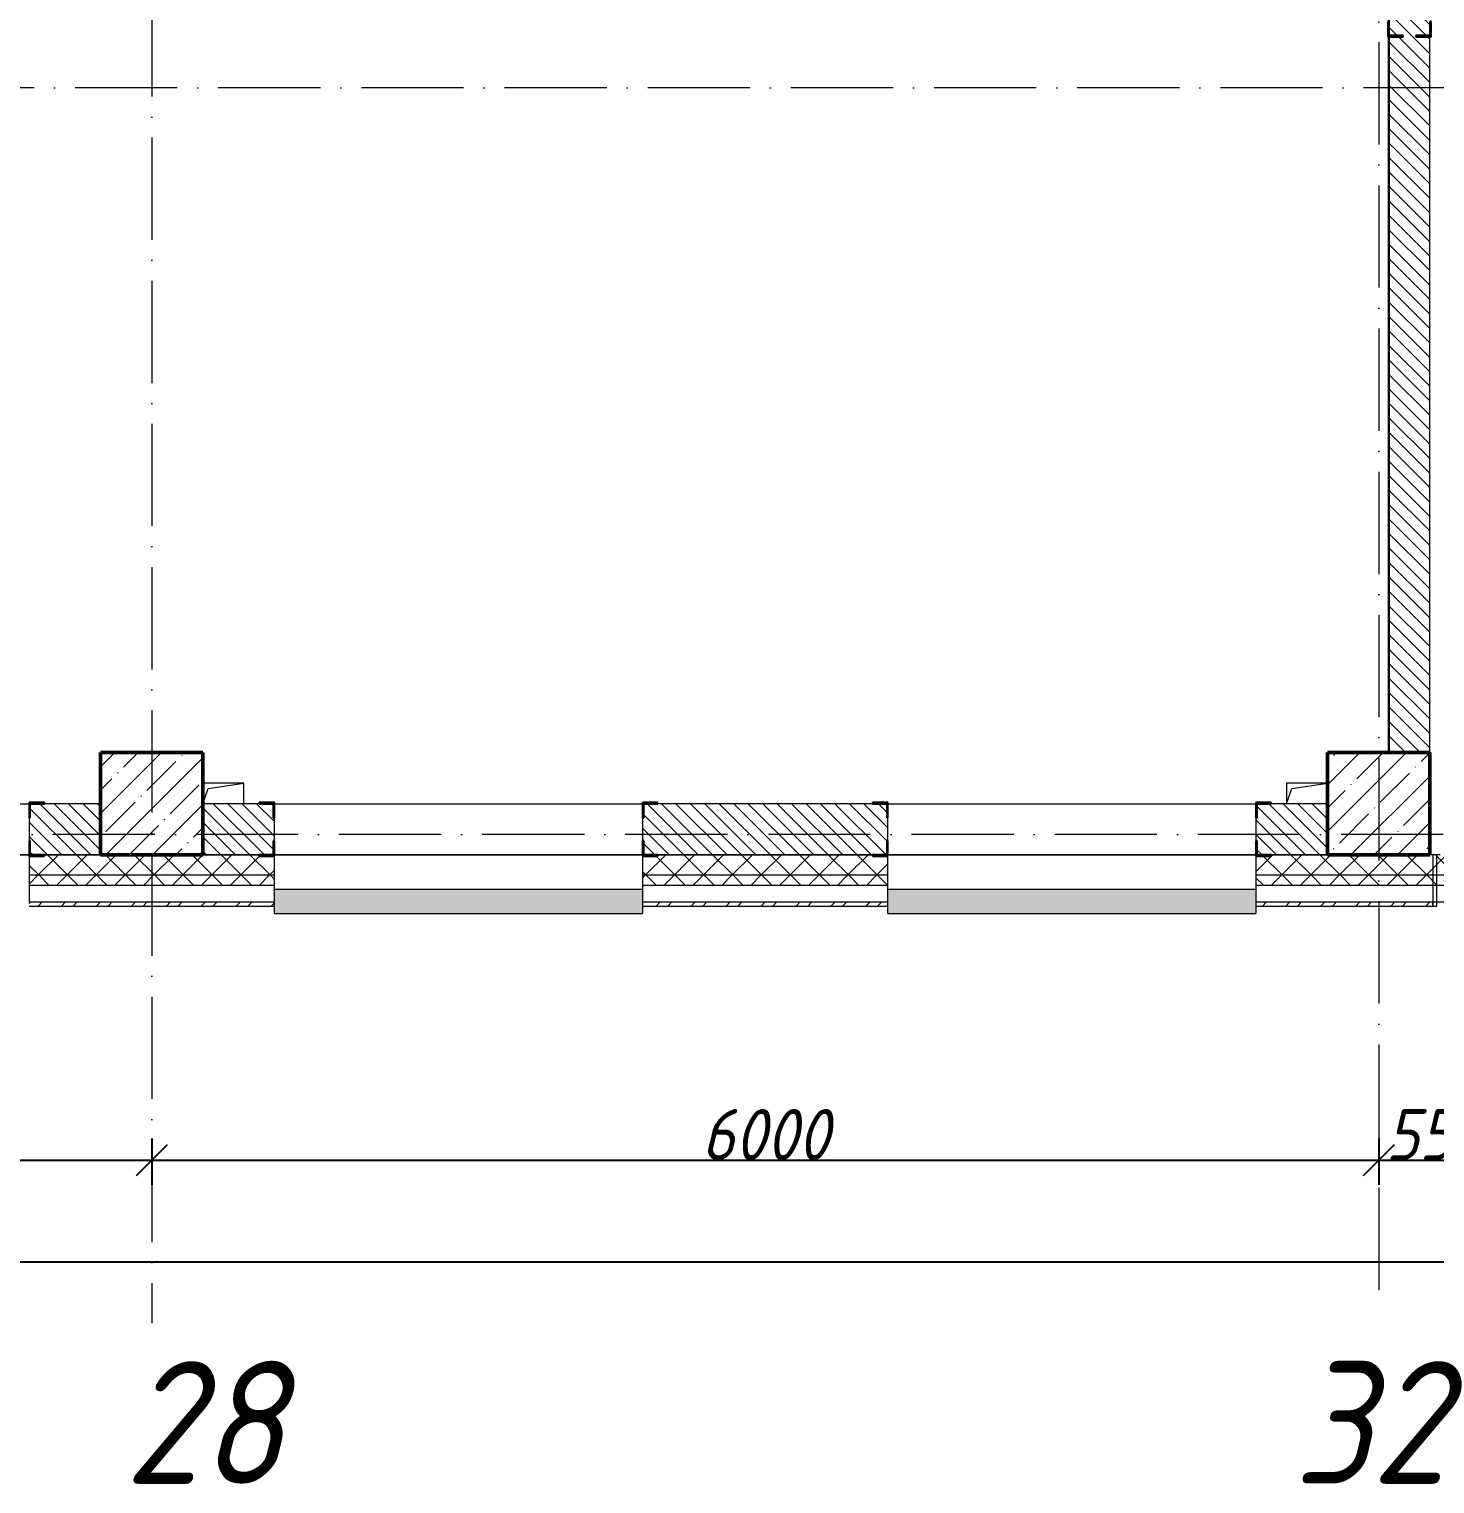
# Model space of a CAD drawing. Header units: millimetres. Extents: x -606178 to 312196, y -19338 to 632709.
# Drawn here: x -102365 to -95490, y 503900 to 511013 of the extents above; entities that cross this region are included whole.
import ezdxf

# ---------------------------------------------------------------- set-up
doc = ezdxf.new("R2010")
doc.units = ezdxf.units.MM
doc.linetypes.add('50_200_ШТРИХ_1Т_ш5_п1_п1_', pattern=[700, 500, -100, 0, -100])
for name, color, linetype, lineweight in [('2.4) ПГП вычит ЖБбалки 0.4 м -', 24, 'Continuous', 30), ('A-____-____-DIMS', 7, 'Continuous', 9), ('A-GENM-____-MCUT', 7, 'Continuous', 25), ('A-GENM-____-OTLN', 7, 'Continuous', 9), ('A-GENM-____-OTLN-1', 7, 'Continuous', 25), ('A-GLAZ-____-OTLN', 7, 'Continuous', 9), ('A-WALL-____-MCUT', 7, 'Continuous', 13), ('A-WALL-____-MCUT-1', 7, 'Continuous', 9), ('A-WALL-____-OTLN', 7, 'Continuous', 9), ('A-WALL-____-PATT-1', 7, 'Continuous', 9), ('A-WALL-FNSH-MCUT-1', 7, 'Continuous', 9), ('S-COLS-____-MCUT', 7, 'Continuous', 50), ('S-COLS-____-OTLN', 7, 'Continuous', 9), ('S-GRID-____-IDEN', 7, 'Continuous', 9), ('S-GRID-____-OTLN-1', 7, '50_200_ШТРИХ_1Т_ш5_п1_п1_', 9)]:
    doc.layers.add(name, color=color, linetype=linetype, lineweight=lineweight)
doc.layers.add('A-GLAZ-____-OTLN-1', color=7, linetype='Continuous', lineweight=9, true_color=0xc0c0c0)
doc.styles.add('ISOCPEUR_I_9', font='isocpeui.ttf', dxfattribs={"width": 0.9, "height": 250})
doc.dimstyles.new('ISO-2_5_0_9К_БОЛЬШОЙ_ОСИ', dxfattribs={"dimscale": 304.8, "dimtxt": 248.995294, "dimasz": 0.492126, "dimexe": 0.393701, "dimexo": 0, "dimgap": 0, "dimtad": 1, "dimdec": 0, "dimzin": 0, "dimdsep": 46, "dimtxsty": 'ISOCPEUR_I_9', "dimblk1": 'OBLIQUE', "dimblk2": 'OBLIQUE', "dimsah": 1, "dimcen": 0.09, "dimdle": 0.393701, "dimazin": 0, "dimtfac": 1, "dimtdec": 4, "dimtix": 1, "dimtmove": 0, "dimatfit": 3, "dimfxl": 1, "dimtvp": 1, "dimtolj": 1, "dimtzin": 0, "dimarcsym": 2})
pattern_1 = [(135, (-140714.89, 451794.26), (-35.35534, -35.35534), [])]
pattern_2 = [(45, (-140714.89, 451794.26), (-70.71068, 70.71068), []), (135, (-140714.89, 451794.26), (-70.71068, -70.71068), [])]

# ---------------------------------------------------------------- blocks, each defined once
blk = doc.blocks.new('BSC_Колонна _Прямоугольная - 500х500-V16-АР1_План отверстий 3 этажа в осях 1-64_Ю-ЯЯ')
at = {"layer": 'S-COLS-____-OTLN'}
h = blk.add_hatch(dxfattribs=at)
h.set_pattern_fill('FP_23', color=256, style=0, pattern_type=2)
h.set_pattern_definition([(45, (-44950, -55431.04), (-114.04925, 114.04925), []), (45, (-44835.95, -55431.04), (-114.04925, 114.04925), [201.613, -40.323, 3.353, -36.97])])
h.paths.add_polyline_path([(-250, -250), (250, -250), (250, 250), (-250, 250), (-250, 177.9)], flags=0)
at = {"layer": 'S-COLS-____-MCUT'}
for p, q in [((250, 250), (-250, 250)), ((-250, 250), (-250, -250)), ((250, -250), (250, 250)), ((-250, -250), (250, -250))]:
    blk.add_line(p, q, dxfattribs=at)
blk = doc.blocks.new('BSC_Колонна _Прямоугольная - 500х500-V44-АР1_План отверстий 3 этажа в осях 1-64_Ю-ЯЯ')
at = {"layer": 'S-COLS-____-OTLN'}
h = blk.add_hatch(dxfattribs=at)
h.set_pattern_fill('FP_52', color=256, style=0, pattern_type=2)
h.set_pattern_definition([(45, (-38950, -55431.04), (-114.04925, 114.04925), []), (45, (-38835.95, -55431.04), (-114.04925, 114.04925), [201.613, -40.323, 3.353, -36.97])])
h.paths.add_polyline_path([(-250, -250), (250, -250), (250, 250), (-250, 250)], flags=0)
at = {"layer": 'S-COLS-____-MCUT'}
for p, q in [((250, 250), (-250, 250)), ((-250, 250), (-250, -250)), ((250, -250), (250, 250)), ((-250, -250), (250, -250))]:
    blk.add_line(p, q, dxfattribs=at)
blk = doc.blocks.new('Фахверк_СКБ_Уголок - 250_2700-27497298-АР1_План отверстий 3 этажа в осях 1-64_Ю-ЯЯ')
at = {"layer": 'A-GENM-____-MCUT'}
for p, q in [((200, 181), (125, 181)), ((125, 181), (125, 106)), ((131, 106), (131, 175)), ((131, 175), (200, 175)), ((200, 175), (200, 181)), ((125, 106), (131, 106)), ((131, -6), (125, -6)), ((125, -6), (125, -81)), ((131, -75), (131, -6)), ((125, -81), (200, -81)), ((200, -75), (131, -75)), ((200, -81), (200, -75))]:
    blk.add_line(p, q, dxfattribs=at)
blk = doc.blocks.new('Фахверк_СКБ_Уголок - 200_3550-28267367-АР1_План отверстий 3 этажа в осях 1-64_Ю-ЯЯ')
at = {"layer": 'A-GENM-____-MCUT'}
for p, q in [((200, 156), (125, 156)), ((125, 156), (125, 81)), ((131, 81), (131, 150)), ((131, 150), (200, 150)), ((200, 150), (200, 156)), ((125, 81), (131, 81)), ((131, 19), (125, 19)), ((125, 19), (125, -56)), ((131, -50), (131, 19)), ((125, -56), (200, -56)), ((200, -50), (131, -50)), ((200, -56), (200, -50))]:
    blk.add_line(p, q, dxfattribs=at)
blk = doc.blocks.new('AR_Отверстие прямоугольное _в плите_ - AR_Отверстие прямоугольное _в плите_-V178-АР1_План отверстий 3 этажа в осях 1-64_Ю-ЯЯ')
at = {"layer": 'A-GENM-____-OTLN'}
for p, q in [((100, 50), (-100, 50)), ((-100, -50), (-75, 25)), ((-75, 25), (100, 50)), ((100, -50), (100, 50))]:
    blk.add_line(p, q, dxfattribs=at)
blk = doc.blocks.new('AR_Отверстие прямоугольное _в плите_ - AR_Отверстие прямоугольное _в плите_-V185-АР1_План отверстий 3 этажа в осях 1-64_Ю-ЯЯ')
at = {"layer": 'A-GENM-____-OTLN'}
for p, q in [((100, 50), (-100, 50)), ((-100, 50), (-100, -50)), ((-100, -50), (-75, 25)), ((-75, 25), (100, 50))]:
    blk.add_line(p, q, dxfattribs=at)
blk = doc.blocks.new('Отлив_СКБ - Отлив витража_120_НВФ-31885687-АР1_План отверстий 3 этажа в осях 1-64_Ю-ЯЯ')
at = {"layer": 'A-GLAZ-____-OTLN-1'}
for points in [[(0, -2), (1800, -2), (1800, 0), (0, 0)], [(945, -120), (1800, -120), (1800, -2), (0, -2), (0, -120), (878.1, -120)]]:
    blk.add_hatch(color=256, dxfattribs=at).paths.add_polyline_path(points, flags=0)
at = {"layer": 'A-GLAZ-____-OTLN'}
for p, q in [((0, 0), (1800, 0)), ((1800, -2), (0, -2)), ((0, -120), (0, -83)), ((0, -120), (1800, -120)), ((1800, -83), (1800, -120))]:
    blk.add_line(p, q, dxfattribs=at)
blk = doc.blocks.new('Стены 3 - Стены 4-31194751-АР1_План отверстий 3 этажа в осях 1-64_Ю-ЯЯ')
at = {"layer": 'A-WALL-____-MCUT'}
for p, q in [((-1798.5, 41030.2), (-1798.5, 41010.2)), ((-1548.5, 41030.2), (-1798.5, 41030.2)), ((-1798.5, 41010.2), (-1548.5, 41010.2)), ((-1548.5, 41010.2), (-1548.5, 41030.2))]:
    blk.add_line(p, q, dxfattribs=at)
blk = doc.blocks.new('_Oblique')
at = {"color": 0, "linetype": 'ByBlock', "lineweight": -2}
blk.add_line((-0.5, -0.5), (0.5, 0.5), dxfattribs=at)
blk = doc.blocks.new('*D5258')
at = {"layer": 'A-____-____-DIMS', "color": 0, "lineweight": -2, "transparency": 16777216}
for p, q in [((-104764.9, 505588.8), (-104764.9, 505362.7)), ((-101764.9, 505588.8), (-101764.9, 505362.7)), ((-104884.9, 505482.7), (-101644.9, 505482.7))]:
    blk.add_line(p, q, dxfattribs=at)
at = {"layer": 'Defpoints', "color": 0, "transparency": 16777216}
for p in [(-104764.9, 505588.8), (-101764.9, 505588.8), (-101764.9, 505482.7)]:
    blk.add_point(p, dxfattribs=at)
at = {"layer": 'A-____-____-DIMS', "color": 0, "lineweight": -2, "transparency": 16777216, "xscale": 150, "yscale": 150, "zscale": 150, "rotation": 180}
blk.add_blockref('_Oblique', (-104764.9, 505482.7), dxfattribs=at)
at = {"layer": 'A-____-____-DIMS', "color": 0, "lineweight": -2, "transparency": 16777216, "xscale": 150, "yscale": 150, "zscale": 150}
blk.add_blockref('_Oblique', (-101764.9, 505482.7), dxfattribs=at)
at = {"layer": 'A-____-____-DIMS', "color": 0, "transparency": 16777216, "insert": (-103264.9, 505607.7), "char_height": 250, "width": 758.478, "attachment_point": 5, "style": 'ISOCPEUR_I_9'}
blk.add_mtext('\\A1;3000', dxfattribs=at)
blk = doc.blocks.new('*D5259')
at = {"layer": 'A-____-____-DIMS', "color": 0, "lineweight": -2, "transparency": 16777216}
for p, q in [((-101764.9, 505588.8), (-101764.9, 505362.7)), ((-95764.9, 505588.8), (-95764.9, 505362.7)), ((-101884.9, 505482.7), (-95644.9, 505482.7))]:
    blk.add_line(p, q, dxfattribs=at)
at = {"layer": 'Defpoints', "color": 0, "transparency": 16777216}
for p in [(-101764.9, 505588.8), (-95764.9, 505588.8), (-95764.9, 505482.7)]:
    blk.add_point(p, dxfattribs=at)
at = {"layer": 'A-____-____-DIMS', "color": 0, "lineweight": -2, "transparency": 16777216, "xscale": 150, "yscale": 150, "zscale": 150, "rotation": 180}
blk.add_blockref('_Oblique', (-101764.9, 505482.7), dxfattribs=at)
at = {"layer": 'A-____-____-DIMS', "color": 0, "lineweight": -2, "transparency": 16777216, "xscale": 150, "yscale": 150, "zscale": 150}
blk.add_blockref('_Oblique', (-95764.9, 505482.7), dxfattribs=at)
at = {"layer": 'A-____-____-DIMS', "color": 0, "transparency": 16777216, "insert": (-98764.9, 505607.7), "char_height": 250, "width": 758.478, "attachment_point": 5, "style": 'ISOCPEUR_I_9'}
blk.add_mtext('\\A1;6000', dxfattribs=at)
blk = doc.blocks.new('*D5260')
at = {"layer": 'A-____-____-DIMS', "color": 0, "lineweight": -2, "transparency": 16777216}
for p, q in [((-95764.9, 505588.8), (-95764.9, 505362.7)), ((-95214.9, 505588.8), (-95214.9, 505362.7)), ((-95884.9, 505482.7), (-95094.9, 505482.7))]:
    blk.add_line(p, q, dxfattribs=at)
at = {"layer": 'Defpoints', "color": 0, "transparency": 16777216}
for p in [(-95764.9, 505588.8), (-95214.9, 505588.8), (-95214.9, 505482.7)]:
    blk.add_point(p, dxfattribs=at)
at = {"layer": 'A-____-____-DIMS', "color": 0, "lineweight": -2, "transparency": 16777216, "xscale": 150, "yscale": 150, "zscale": 150, "rotation": 180}
blk.add_blockref('_Oblique', (-95764.9, 505482.7), dxfattribs=at)
at = {"layer": 'A-____-____-DIMS', "color": 0, "lineweight": -2, "transparency": 16777216, "xscale": 150, "yscale": 150, "zscale": 150}
blk.add_blockref('_Oblique', (-95214.9, 505482.7), dxfattribs=at)
at = {"layer": 'A-____-____-DIMS', "color": 0, "transparency": 16777216, "insert": (-95489.9, 505607.7), "char_height": 250, "width": 568.858, "attachment_point": 5, "style": 'ISOCPEUR_I_9'}
blk.add_mtext('\\A1;550', dxfattribs=at)
blk = doc.blocks.new('*D5218')
at = {"layer": 'A-____-____-DIMS', "color": 0, "lineweight": -2, "transparency": 16777216}
for p, q in [((-143064.9, 505092), (-143064.9, 504865.9)), ((-69664.9, 505092), (-69664.9, 504865.9)), ((-143184.9, 504985.9), (-69544.9, 504985.9))]:
    blk.add_line(p, q, dxfattribs=at)
at = {"layer": 'Defpoints', "color": 0, "transparency": 16777216}
for p in [(-143064.9, 505092), (-69664.9, 505092), (-69664.9, 504985.9)]:
    blk.add_point(p, dxfattribs=at)
at = {"layer": 'A-____-____-DIMS', "color": 0, "lineweight": -2, "transparency": 16777216, "xscale": 150, "yscale": 150, "zscale": 150, "rotation": 180}
blk.add_blockref('_Oblique', (-143064.9, 504985.9), dxfattribs=at)
at = {"layer": 'A-____-____-DIMS', "color": 0, "lineweight": -2, "transparency": 16777216, "xscale": 150, "yscale": 150, "zscale": 150}
blk.add_blockref('_Oblique', (-69664.9, 504985.9), dxfattribs=at)
at = {"layer": 'A-____-____-DIMS', "color": 0, "transparency": 16777216, "insert": (-106364.9, 505112.5), "char_height": 250, "width": 971.082, "attachment_point": 5, "style": 'ISOCPEUR_I_9'}
blk.add_mtext('\\A1;73400', dxfattribs=at)

msp = doc.modelspace()

# ---------------------------------------------------------------- hatches: boundary and pattern name
at = {"layer": 'A-WALL-____-PATT-1'}
h = msp.add_hatch(dxfattribs=at)
h.set_pattern_fill('FP_9', color=256, style=0, pattern_type=2)
h.set_pattern_definition(pattern_1)
h.paths.add_polyline_path([(-95714.891, 507475.3011), (-95514.891, 507475.3011), (-95514.891, 510975.3011), (-95583.891, 510975.3011), (-95583.891, 510981.3011), (-95514.891, 510981.3011), (-95514.891, 514475.3011), (-95714.891, 514475.3011), (-95714.891, 510981.3011), (-95645.891, 510981.3011), (-95645.891, 510975.3011), (-95714.891, 510975.3011), (-95714.891, 509017.7119)], flags=0)
h = msp.add_hatch(dxfattribs=at)
h.set_pattern_fill('FP_9', color=256, style=0, pattern_type=2)
h.set_pattern_definition(pattern_1)
h.paths.add_polyline_path([(-102014.891, 506975.3011), (-102014.891, 507225.3011), (-102358.891, 507225.3011), (-102358.891, 507156.3011), (-102364.891, 507156.3011), (-102364.891, 507044.3011), (-102358.891, 507044.3011), (-102358.891, 506975.3011), (-102289.891, 506975.3011)], flags=0)
h.paths.add_polyline_path([(-104495.899, 506975.3011), (-104170.891, 506975.3011), (-104170.891, 507044.3011), (-104164.891, 507044.3011), (-104164.891, 507156.3011), (-104170.891, 507156.3011), (-104170.891, 507225.3011), (-104514.891, 507225.3011), (-104514.891, 506975.3011)], flags=0)
h = msp.add_hatch(dxfattribs=at)
h.set_pattern_fill('FP_9', color=256, style=0, pattern_type=2)
h.set_pattern_definition(pattern_1)
h.paths.add_polyline_path([(-96289.891, 506975.3011), (-96014.891, 506975.3011), (-96014.891, 507225.3011), (-96358.891, 507225.3011), (-96358.891, 507156.3011), (-96364.891, 507156.3011), (-96364.891, 507044.3011), (-96358.891, 507044.3011), (-96358.891, 506975.3011)], flags=0)
h.paths.add_polyline_path([(-98239.891, 506975.3011), (-98170.891, 506975.3011), (-98170.891, 507044.3011), (-98164.891, 507044.3011), (-98164.891, 507156.3011), (-98170.891, 507156.3011), (-98170.891, 507225.3011), (-99358.891, 507225.3011), (-99358.891, 507156.3011), (-99364.891, 507156.3011), (-99364.891, 507044.3011), (-99358.891, 507044.3011), (-99358.891, 506975.3011), (-98309.774, 506975.3011)], flags=0)
h.paths.add_polyline_path([(-101514.891, 506975.3011), (-101170.891, 506975.3011), (-101170.891, 507044.3011), (-101164.891, 507044.3011), (-101164.891, 507156.3011), (-101170.891, 507156.3011), (-101170.891, 507225.3011), (-101514.891, 507225.3011)], flags=0)
h = msp.add_hatch(dxfattribs=at)
h.set_pattern_fill('FP_4', color=256, style=0, pattern_type=2)
h.set_pattern_definition(pattern_2)
h.paths.add_polyline_path([(-66495.4168, 506875.3011), (-66414.891, 506875.3011), (-66414.891, 506975.3011), (-72764.891, 506975.3011), (-72764.891, 506875.3011), (-70030.3454, 506875.3011)], flags=0)
h.paths.add_polyline_path([(-77100.2026, 506875.3011), (-76714.891, 506875.3011), (-76714.891, 506969.3011), (-76789.891, 506969.3011), (-76789.891, 506975.3011), (-77739.891, 506975.3011), (-77739.891, 506969.3011), (-77814.891, 506969.3011), (-77814.891, 506875.3011), (-77464.891, 506875.3011)], flags=0)
h.paths.add_polyline_path([(-75332.7383, 506875.3011), (-73764.891, 506875.3011), (-73764.891, 506975.3011), (-75639.891, 506975.3011), (-75639.891, 506969.3011), (-75714.891, 506969.3011), (-75714.891, 506875.3011)], flags=0)
h.paths.add_polyline_path([(-80739.891, 506875.3011), (-79614.891, 506875.3011), (-79614.891, 506969.3011), (-79689.891, 506969.3011), (-79689.891, 506975.3011), (-80739.891, 506975.3011), (-80739.891, 506969.3011), (-80814.891, 506969.3011), (-80814.891, 506875.3011), (-80808.891, 506875.3011)], flags=0)
h.paths.add_polyline_path([(-82614.891, 506875.3011), (-82614.891, 506969.3011), (-82689.891, 506969.3011), (-82689.891, 506975.3011), (-83739.891, 506975.3011), (-83739.891, 506969.3011), (-83814.891, 506969.3011), (-83814.891, 506875.3011), (-83286.3276, 506875.3011)], flags=0)
h.paths.add_polyline_path([(-86739.891, 506875.3011), (-85614.891, 506875.3011), (-85614.891, 506969.3011), (-85689.891, 506969.3011), (-85689.891, 506975.3011), (-86739.891, 506975.3011), (-86739.891, 506969.3011), (-86814.891, 506969.3011), (-86814.891, 506875.3011)], flags=0)
h.paths.add_polyline_path([(-88689.891, 506875.3011), (-88614.891, 506875.3011), (-88614.891, 506969.3011), (-88689.891, 506969.3011), (-88689.891, 506975.3011), (-89739.891, 506975.3011), (-89739.891, 506969.3011), (-89814.891, 506969.3011), (-89814.891, 506875.3011), (-89472.4526, 506875.3011)], flags=0)
h.paths.add_polyline_path([(-92464.891, 506875.3011), (-91614.891, 506875.3011), (-91614.891, 506969.3011), (-91689.891, 506969.3011), (-91689.891, 506975.3011), (-92739.891, 506975.3011), (-92739.891, 506969.3011), (-92814.891, 506969.3011), (-92814.891, 506875.3011), (-92739.891, 506875.3011)], flags=0)
h.paths.add_polyline_path([(-94774.8454, 506875.3011), (-94614.891, 506875.3011), (-94614.891, 506969.3011), (-94689.891, 506969.3011), (-94689.891, 506975.3011), (-96289.891, 506975.3011), (-96289.891, 506969.3011), (-96364.891, 506969.3011), (-96364.891, 506875.3011), (-95658.5776, 506875.3011)], flags=0)
h.paths.add_polyline_path([(-98309.774, 506875.3011), (-98164.891, 506875.3011), (-98164.891, 506969.3011), (-98239.891, 506969.3011), (-98239.891, 506975.3011), (-99289.891, 506975.3011), (-99289.891, 506969.3011), (-99364.891, 506969.3011), (-99364.891, 506875.3011)], flags=0)
h.paths.add_polyline_path([(-101164.891, 506875.3011), (-101164.891, 506969.3011), (-101239.891, 506969.3011), (-101239.891, 506975.3011), (-102289.891, 506975.3011), (-102289.891, 506969.3011), (-102364.891, 506969.3011), (-102364.891, 506875.3011), (-101844.7026, 506875.3011)], flags=0)
h.paths.add_polyline_path([(-104495.899, 506875.3011), (-104164.891, 506875.3011), (-104164.891, 506969.3011), (-104239.891, 506969.3011), (-104239.891, 506975.3011), (-105289.891, 506975.3011), (-105289.891, 506969.3011), (-105364.891, 506969.3011), (-105364.891, 506875.3011), (-104937.7651, 506875.3011)], flags=0)
h.paths.add_polyline_path([(-108289.891, 506875.3011), (-107164.891, 506875.3011), (-107164.891, 506969.3011), (-107239.891, 506969.3011), (-107239.891, 506975.3011), (-108289.891, 506975.3011), (-108289.891, 506969.3011), (-108364.891, 506969.3011), (-108364.891, 506875.3011), (-108358.891, 506875.3011)], flags=0)
h.paths.add_polyline_path([(-111364.891, 506875.3011), (-110164.891, 506875.3011), (-110164.891, 506969.3011), (-110239.891, 506969.3011), (-110239.891, 506975.3011), (-111289.891, 506975.3011), (-111289.891, 506969.3011), (-111364.891, 506969.3011)], flags=0)
h.paths.add_polyline_path([(-113164.891, 506875.3011), (-113164.891, 506969.3011), (-113239.891, 506969.3011), (-113239.891, 506975.3011), (-114289.891, 506975.3011), (-114289.891, 506969.3011), (-114364.891, 506969.3011), (-114364.891, 506875.3011), (-113333.2204, 506875.3011)], flags=0)
h.paths.add_polyline_path([(-117289.891, 506875.3011), (-116164.891, 506875.3011), (-116164.891, 506969.3011), (-116239.891, 506969.3011), (-116239.891, 506975.3011), (-117289.891, 506975.3011), (-117289.891, 506969.3011), (-117364.891, 506969.3011), (-117364.891, 506875.3011), (-117358.891, 506875.3011)], flags=0)
h.paths.add_polyline_path([(-119164.891, 506875.3011), (-119164.891, 506969.3011), (-119239.891, 506969.3011), (-119239.891, 506975.3011), (-120289.891, 506975.3011), (-120289.891, 506969.3011), (-120364.891, 506969.3011), (-120364.891, 506875.3011), (-119239.891, 506875.3011)], flags=0)
h.paths.add_polyline_path([(-122514.891, 506875.3011), (-122164.891, 506875.3011), (-122164.891, 506969.3011), (-122239.891, 506969.3011), (-122239.891, 506975.3011), (-123289.891, 506975.3011), (-123289.891, 506969.3011), (-123364.891, 506969.3011), (-123364.891, 506875.3011), (-123014.891, 506875.3011)], flags=0)
h.paths.add_polyline_path([(-124364.891, 506875.3011), (-124364.891, 506969.3011), (-124439.891, 506969.3011), (-124439.891, 506975.3011), (-134164.891, 506975.3011), (-134164.891, 506875.3011), (-124821.7383, 506875.3011)], flags=0)
h.paths.add_polyline_path([(-135164.891, 506875.3011), (-135164.891, 506975.3011), (-143164.891, 506975.3011), (-143164.891, 506875.3011), (-137193.9883, 506875.3011)], flags=0)
h = msp.add_hatch(dxfattribs=at)
h.set_pattern_fill('FP_4', color=256, style=0, pattern_type=2)
h.set_pattern_definition(pattern_2)
h.paths.add_polyline_path([(-66414.891, 506825.3011), (-66414.891, 506875.3011), (-72764.891, 506875.3011), (-72764.891, 506825.3011), (-66495.4168, 506825.3011)], flags=0)
h.paths.add_polyline_path([(-73764.891, 506825.3011), (-73764.891, 506875.3011), (-75714.891, 506875.3011), (-75714.891, 506825.3011), (-75332.7383, 506825.3011)], flags=0)
h.paths.add_polyline_path([(-79614.891, 506825.3011), (-79614.891, 506875.3011), (-80814.891, 506875.3011), (-80814.891, 506825.3011), (-80635.1311, 506825.3011)], flags=0)
h.paths.add_polyline_path([(-77100.2026, 506825.3011), (-76714.891, 506825.3011), (-76714.891, 506875.3011), (-77814.891, 506875.3011), (-77814.891, 506825.3011)], flags=0)
h.paths.add_polyline_path([(-83286.3276, 506825.3011), (-82614.891, 506825.3011), (-82614.891, 506875.3011), (-83814.891, 506875.3011), (-83814.891, 506825.3011)], flags=0)
h.paths.add_polyline_path([(-85614.891, 506825.3011), (-85614.891, 506875.3011), (-86814.891, 506875.3011), (-86814.891, 506825.3011), (-85937.524, 506825.3011)], flags=0)
h.paths.add_polyline_path([(-88614.891, 506825.3011), (-88614.891, 506875.3011), (-89814.891, 506875.3011), (-89814.891, 506825.3011), (-89472.4526, 506825.3011)], flags=0)
h.paths.add_polyline_path([(-91614.891, 506825.3011), (-91614.891, 506875.3011), (-92814.891, 506875.3011), (-92814.891, 506825.3011), (-92123.649, 506825.3011)], flags=0)
h.paths.add_polyline_path([(-94614.891, 506825.3011), (-94614.891, 506875.3011), (-96364.891, 506875.3011), (-96364.891, 506825.3011), (-94774.8454, 506825.3011)], flags=0)
h.paths.add_polyline_path([(-98164.891, 506825.3011), (-98164.891, 506875.3011), (-99364.891, 506875.3011), (-99364.891, 506825.3011), (-98309.774, 506825.3011)], flags=0)
h.paths.add_polyline_path([(-101164.891, 506825.3011), (-101164.891, 506875.3011), (-102364.891, 506875.3011), (-102364.891, 506825.3011), (-101844.7026, 506825.3011)], flags=0)
h.paths.add_polyline_path([(-104164.891, 506825.3011), (-104164.891, 506875.3011), (-105364.891, 506875.3011), (-105364.891, 506825.3011), (-104495.899, 506825.3011)], flags=0)
h.paths.add_polyline_path([(-108364.891, 506825.3011), (-107164.891, 506825.3011), (-107164.891, 506875.3011), (-108364.891, 506875.3011)], flags=0)
h.paths.add_polyline_path([(-110682.024, 506825.3011), (-110164.891, 506825.3011), (-110164.891, 506875.3011), (-111364.891, 506875.3011), (-111364.891, 506825.3011)], flags=0)
h.paths.add_polyline_path([(-113333.2204, 506825.3011), (-113164.891, 506825.3011), (-113164.891, 506875.3011), (-114364.891, 506875.3011), (-114364.891, 506825.3011), (-114216.9526, 506825.3011)], flags=0)
h.paths.add_polyline_path([(-116164.891, 506825.3011), (-116164.891, 506875.3011), (-117364.891, 506875.3011), (-117364.891, 506825.3011), (-116868.149, 506825.3011)], flags=0)
h.paths.add_polyline_path([(-119519.3455, 506825.3011), (-119164.891, 506825.3011), (-119164.891, 506875.3011), (-120364.891, 506875.3011), (-120364.891, 506825.3011)], flags=0)
h.paths.add_polyline_path([(-122170.5419, 506825.3011), (-122164.891, 506825.3011), (-122164.891, 506875.3011), (-123364.891, 506875.3011), (-123364.891, 506825.3011), (-123054.274, 506825.3011)], flags=0)
h.paths.add_polyline_path([(-124821.7383, 506825.3011), (-124364.891, 506825.3011), (-124364.891, 506875.3011), (-134164.891, 506875.3011), (-134164.891, 506825.3011), (-126589.2026, 506825.3011)], flags=0)
h.paths.add_polyline_path([(-135164.891, 506825.3011), (-135164.891, 506875.3011), (-143264.891, 506875.3011), (-143264.891, 506825.3011), (-137193.9883, 506825.3011)], flags=0)
h = msp.add_hatch(dxfattribs=at)
h.set_pattern_fill('FP_6', color=256, style=0, pattern_type=2)
h.set_pattern_definition([(45, (-140714.89, 451794.26), (-85.53659, 85.53659), []), (45, (-140657.87, 451794.26), (-85.53659, 85.53659), [])])
h.paths.add_polyline_path([(-95658.5776, 506725.3011), (-95499.891, 506725.3011), (-95499.891, 506745.3011), (-96364.891, 506745.3011), (-96364.891, 506725.3011)], flags=0)
h.paths.add_polyline_path([(-98164.891, 506725.3011), (-98164.891, 506745.3011), (-99364.891, 506745.3011), (-99364.891, 506725.3011), (-98309.774, 506725.3011)], flags=0)
h.paths.add_polyline_path([(-101164.891, 506725.3011), (-101164.891, 506745.3011), (-102364.891, 506745.3011), (-102364.891, 506725.3011), (-101844.7026, 506725.3011)], flags=0)
h.paths.add_polyline_path([(-104164.891, 506725.3011), (-104164.891, 506745.3011), (-105364.891, 506745.3011), (-105364.891, 506725.3011), (-104495.899, 506725.3011)], flags=0)
h.paths.add_polyline_path([(-107164.891, 506725.3011), (-107164.891, 506745.3011), (-108364.891, 506745.3011), (-108364.891, 506725.3011), (-108030.8276, 506725.3011)], flags=0)
h.paths.add_polyline_path([(-110682.024, 506725.3011), (-110164.891, 506725.3011), (-110164.891, 506745.3011), (-111364.891, 506745.3011), (-111364.891, 506725.3011)], flags=0)
h.paths.add_polyline_path([(-113333.2204, 506725.3011), (-113164.891, 506725.3011), (-113164.891, 506745.3011), (-114364.891, 506745.3011), (-114364.891, 506725.3011), (-114216.9526, 506725.3011)], flags=0)
h.paths.add_polyline_path([(-117364.891, 506725.3011), (-116164.891, 506725.3011), (-116164.891, 506745.3011), (-117364.891, 506745.3011)], flags=0)
h.paths.add_polyline_path([(-120364.891, 506725.3011), (-119164.891, 506725.3011), (-119164.891, 506745.3011), (-120364.891, 506745.3011)], flags=0)
h.paths.add_polyline_path([(-123364.891, 506725.3011), (-122164.891, 506725.3011), (-122164.891, 506745.3011), (-123364.891, 506745.3011)], flags=0)
h.paths.add_polyline_path([(-124364.891, 506725.3011), (-124364.891, 506745.3011), (-134164.891, 506745.3011), (-134164.891, 506725.3011), (-124821.7383, 506725.3011)], flags=0)
h.paths.add_polyline_path([(-135164.891, 506725.3011), (-135164.891, 506745.3011), (-143394.891, 506745.3011), (-143394.891, 506725.3011), (-137193.9883, 506725.3011)], flags=0)

# ---------------------------------------------------------------- linework, layer by layer
at = {"layer": '2.4) ПГП вычит ЖБбалки 0.4 м -'}
msp.add_lwpolyline([(-95714.891, 507475.3011), (-95714.891, 514475.3011)], dxfattribs=at)
at = {"layer": 'A-WALL-____-MCUT'}
for p, q in [((-95714.891, 510975.3011), (-95714.891, 507475.3011)), ((-95514.891, 507475.3011), (-95514.891, 510975.3011)), ((-102014.891, 507225.3011), (-102289.891, 507225.3011)), ((-101239.891, 507225.3011), (-101514.891, 507225.3011)), ((-98239.891, 507225.3011), (-99289.891, 507225.3011)), ((-96014.891, 507225.3011), (-96289.891, 507225.3011)), ((-102364.891, 507156.3011), (-102364.891, 507044.3011)), ((-101164.891, 507044.3011), (-101164.891, 507156.3011)), ((-99364.891, 507156.3011), (-99364.891, 507044.3011)), ((-98164.891, 507044.3011), (-98164.891, 507156.3011)), ((-96364.891, 507156.3011), (-96364.891, 507044.3011)), ((-102364.891, 506969.3011), (-102364.891, 506745.3011)), ((-101164.891, 506745.3011), (-101164.891, 506969.3011)), ((-99364.891, 506969.3011), (-99364.891, 506745.3011)), ((-98164.891, 506745.3011), (-98164.891, 506969.3011)), ((-96364.891, 506969.3011), (-96364.891, 506745.3011)), ((-95464.891, 506975.3011), (-95514.891, 506975.3011)), ((-102364.891, 506745.3011), (-101164.891, 506745.3011)), ((-99364.891, 506745.3011), (-98164.891, 506745.3011)), ((-96364.891, 506745.3011), (-94614.891, 506745.3011))]:
    msp.add_line(p, q, dxfattribs=at)
at = {"layer": 'A-WALL-____-MCUT-1'}
for p, q in [((-102014.891, 506975.3011), (-102289.891, 506975.3011)), ((-102289.891, 506975.3011), (-102014.891, 506975.3011)), ((-101239.891, 506975.3011), (-101514.891, 506975.3011)), ((-101514.891, 506975.3011), (-101239.891, 506975.3011)), ((-98239.891, 506975.3011), (-99289.891, 506975.3011)), ((-99289.891, 506975.3011), (-98239.891, 506975.3011)), ((-96014.891, 506975.3011), (-96289.891, 506975.3011)), ((-96289.891, 506975.3011), (-96014.891, 506975.3011)), ((-101164.891, 506875.3011), (-102364.891, 506875.3011)), ((-98164.891, 506875.3011), (-99364.891, 506875.3011)), ((-94614.891, 506875.3011), (-96364.891, 506875.3011)), ((-101164.891, 506825.3011), (-102364.891, 506825.3011)), ((-98164.891, 506825.3011), (-99364.891, 506825.3011)), ((-94614.891, 506825.3011), (-96364.891, 506825.3011))]:
    msp.add_line(p, q, dxfattribs=at)
at = {"layer": 'A-WALL-____-OTLN'}
for p, q in [((-104164.891, 507225.3011), (-102364.891, 507225.3011)), ((-101164.891, 507225.3011), (-99364.891, 507225.3011)), ((-98164.891, 507225.3011), (-96364.891, 507225.3011)), ((-104164.891, 506975.3011), (-102364.891, 506975.3011)), ((-102364.891, 506975.3011), (-104164.891, 506975.3011)), ((-101164.891, 506975.3011), (-99364.891, 506975.3011)), ((-99364.891, 506975.3011), (-101164.891, 506975.3011)), ((-98164.891, 506975.3011), (-96364.891, 506975.3011)), ((-96364.891, 506975.3011), (-98164.891, 506975.3011))]:
    msp.add_line(p, q, dxfattribs=at)
at = {"layer": 'A-WALL-FNSH-MCUT-1'}
for p, q in [((-101164.891, 506725.3011), (-101164.891, 506745.3011)), ((-99364.891, 506745.3011), (-99364.891, 506725.3011)), ((-98164.891, 506725.3011), (-98164.891, 506745.3011)), ((-96364.891, 506745.3011), (-96364.891, 506725.3011)), ((-95499.891, 506725.3011), (-95499.891, 506745.3011)), ((-102364.891, 506725.3011), (-101164.891, 506725.3011)), ((-99364.891, 506725.3011), (-98164.891, 506725.3011)), ((-96364.891, 506725.3011), (-95499.891, 506725.3011))]:
    msp.add_line(p, q, dxfattribs=at)
at = {"layer": 'S-GRID-____-OTLN-1'}
for p, q in [((-101764.891, 542687.1106), (-101764.891, 504685.847)), ((-95764.891, 542453.3551), (-95764.891, 504840.1184)), ((-65234.8505, 510725.3011), (-145383.6612, 510725.3011)), ((-36640.4843, 507075.3011), (-145383.6612, 507075.3011))]:
    msp.add_line(p, q, dxfattribs=at)

# ---------------------------------------------------------------- block references
at = {"layer": 'A-GENM-____-OTLN'}
for name, p in [('AR_Отверстие прямоугольное _в плите_ - AR_Отверстие прямоугольное _в плите_-V178-АР1_План отверстий 3 этажа в осях 1-64_Ю-ЯЯ', (-101414.891, 507275.3011)), ('AR_Отверстие прямоугольное _в плите_ - AR_Отверстие прямоугольное _в плите_-V185-АР1_План отверстий 3 этажа в осях 1-64_Ю-ЯЯ', (-96114.891, 507275.3011))]:
    msp.add_blockref(name, p, dxfattribs=at)
at = {"layer": 'A-GENM-____-OTLN-1'}
for name, p, rotation in [('Фахверк_СКБ_Уголок - 200_3550-28267367-АР1_План отверстий 3 этажа в осях 1-64_Ю-ЯЯ', (-95564.891, 510850.3011), 89.99999999999993), ('Фахверк_СКБ_Уголок - 250_2700-27497298-АР1_План отверстий 3 этажа в осях 1-64_Ю-ЯЯ', (-101039.891, 507150.3011), 180), ('Фахверк_СКБ_Уголок - 250_2700-27497298-АР1_План отверстий 3 этажа в осях 1-64_Ю-ЯЯ', (-98039.891, 507150.3011), 180)]:
    msp.add_blockref(name, p, dxfattribs=dict(at, rotation=rotation))
for p in [(-102489.891, 507050.3011), (-99489.891, 507050.3011), (-96489.891, 507050.3011)]:
    msp.add_blockref('Фахверк_СКБ_Уголок - 250_2700-27497298-АР1_План отверстий 3 этажа в осях 1-64_Ю-ЯЯ', p, dxfattribs=at)
at = {"layer": 'A-GLAZ-____-OTLN'}
for p in [(-101164.891, 506808.3011), (-98164.891, 506808.3011)]:
    msp.add_blockref('Отлив_СКБ - Отлив витража_120_НВФ-31885687-АР1_План отверстий 3 этажа в осях 1-64_Ю-ЯЯ', p, dxfattribs=at)
at = {"layer": 'A-WALL-____-OTLN', "rotation": 89.9999999999999}
msp.add_blockref('Стены 3 - Стены 4-31194751-АР1_План отверстий 3 этажа в осях 1-64_Ю-ЯЯ', (-54469.649, 508523.8129), dxfattribs=at)
at = {"layer": 'S-COLS-____-OTLN'}
for name, p in [('BSC_Колонна _Прямоугольная - 500х500-V44-АР1_План отверстий 3 этажа в осях 1-64_Ю-ЯЯ', (-101764.891, 507225.3011)), ('BSC_Колонна _Прямоугольная - 500х500-V16-АР1_План отверстий 3 этажа в осях 1-64_Ю-ЯЯ', (-95764.891, 507225.3011))]:
    msp.add_blockref(name, p, dxfattribs=at)

# ---------------------------------------------------------------- texts
at = {"layer": 'S-GRID-____-IDEN', "char_height": 600, "width": 404.0505, "attachment_point": 1, "style": 'ISOCPEUR_I_9'}
for s, insert in [('28', (-101899.2626, 504499.7806)), ('32', (-96182.233, 504499.7806))]:
    msp.add_mtext(s, dxfattribs=dict(at, insert=insert))

# ---------------------------------------------------------------- dimensions: what is measured, and where the dimension line sits
at = {"layer": 'A-____-____-DIMS'}
for base, p1, p2, override, picture, middle in [((-101764.891, 505482.7262), (-104764.891, 505588.7923), (-101764.891, 505588.7923), {"dimpost": '<>', "dimfxl": 3000}, '*D5258', (-103264.891, 505607.7262)), ((-95764.891, 505482.7262), (-101764.891, 505588.7923), (-95764.891, 505588.7923), {"dimpost": '<>', "dimfxl": 6000}, '*D5259', (-98764.891, 505607.7262)), ((-95214.891, 505482.7262), (-95764.891, 505588.7923), (-95214.891, 505588.7923), {"dimpost": '<>', "dimfxl": 550}, '*D5260', (-95489.891, 505607.7262)), ((-69664.891, 504985.926), (-143064.891, 505091.992), (-69664.891, 505091.992), {"dimpost": '<>', "dimfxl": 73400}, '*D5218', (-106364.891, 505112.5358))]:
    dim = msp.add_linear_dim(base=base, p1=p1, p2=p2, dimstyle='ISO-2_5_0_9К_БОЛЬШОЙ_ОСИ', override=override, dxfattribs=at)
    dim.commit()
    dim.dimension.update_dxf_attribs({"geometry": picture, "text_midpoint": middle})

doc.saveas('drawing.dxf')
